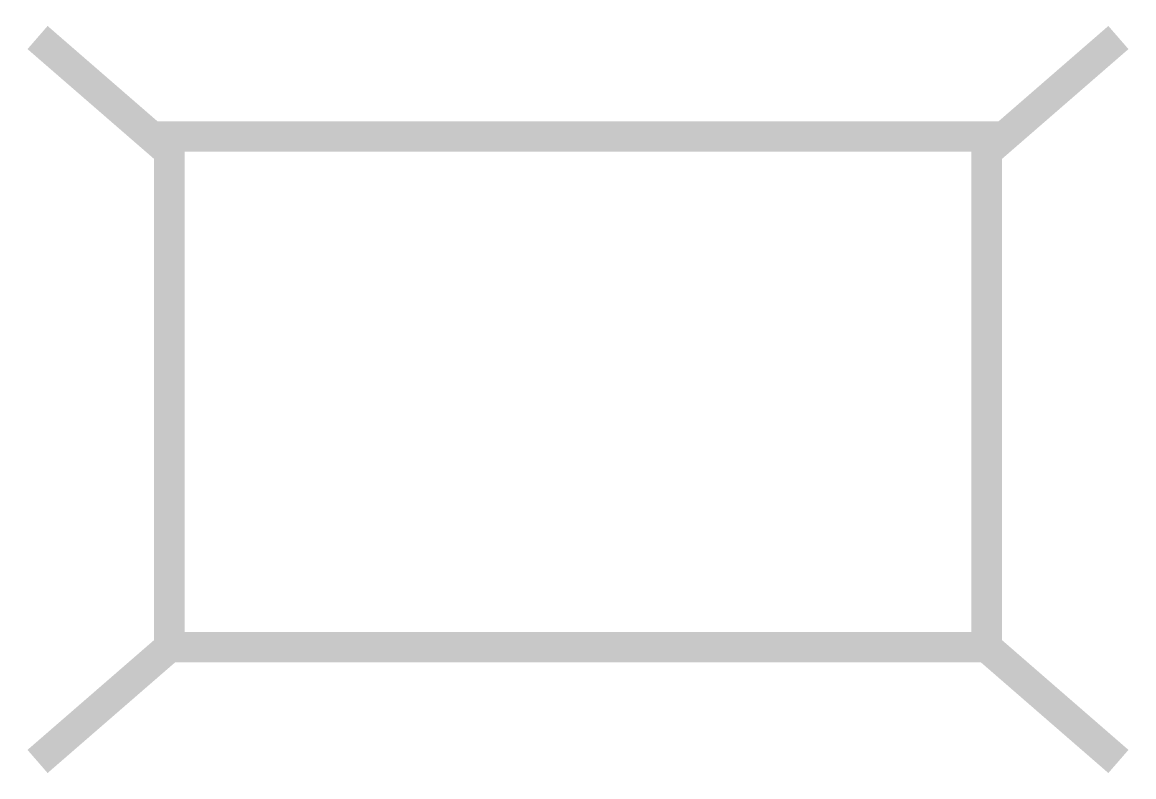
# Model space of a CAD drawing. Extents: x -0.1 to 10.7, y -0.1 to 7.2.
import ezdxf

# ---------------------------------------------------------------- set-up
doc = ezdxf.new("R2010")
doc.units = 0
doc.header["$MEASUREMENT"] = 0
doc.layers.get('0').update_dxf_attribs({"linetype": 'CONTINUOUS'})

msp = doc.modelspace()

# ---------------------------------------------------------------- linework, layer by layer
at = {"const_width": 0.3}
for points in [[(0, 7.088), (1.289, 5.969)], [(10.577, 7.088), (9.289, 5.969)], [(1.289, 1.119), (9.289, 1.119), (9.289, 6.119), (1.289, 6.119), (1.289, 0.969)], [(0, 0), (1.289, 1.119)], [(10.577, 0), (9.289, 1.119)]]:
    msp.add_lwpolyline(points, dxfattribs=at)

doc.saveas('drawing.dxf')
